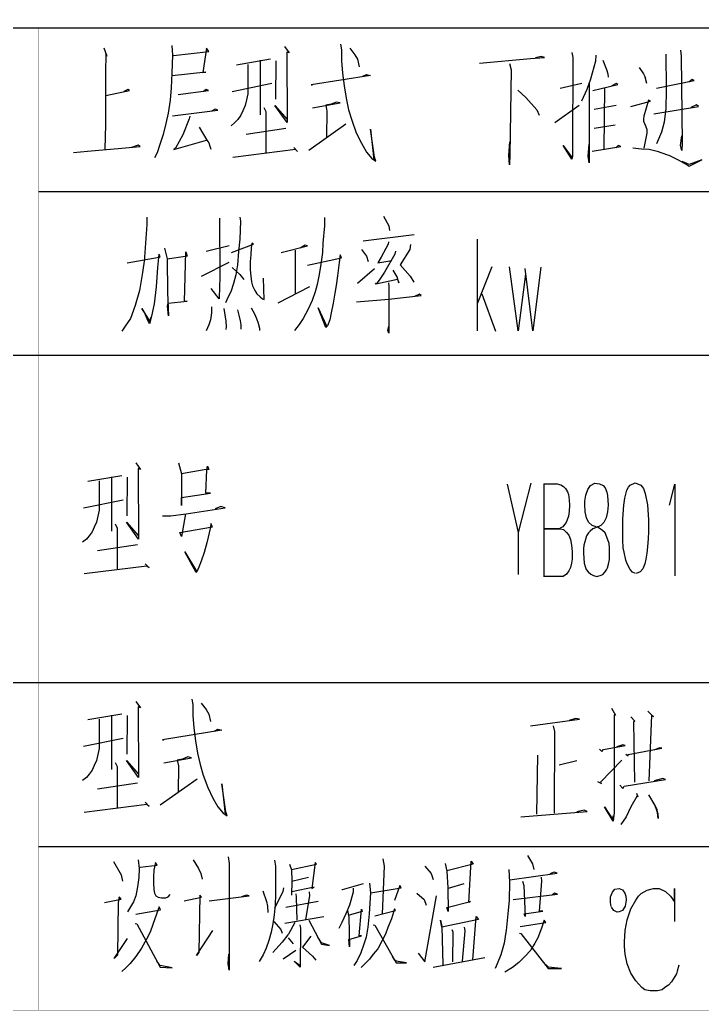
# Model space of a CAD drawing. Extents: x 0 to 2376, y 0 to 3364.
# Drawn here: x 1732.8 to 1849.5, y 2346.8 to 2516.1 of the extents above; entities that cross this region are included whole.
import ezdxf

# ---------------------------------------------------------------- set-up
doc = ezdxf.new("R2010")
doc.units = 0
doc.header["$MEASUREMENT"] = 0
doc.layers.add('6', color=7, linetype='Continuous')

msp = doc.modelspace()

# ---------------------------------------------------------------- linework, layer by layer
at = {"layer": '6'}
for p, q in [((1616, 2514.79), (2336, 2514.79)), ((1787.64, 2511.98), (1787.8, 2511.03)), ((1747.17, 2511.35), (1747.69, 2509.94)), ((1747.54, 2510.33), (1747.43, 2507.11)), ((1747.69, 2509.94), (1747.54, 2510.33)), ((1758.78, 2511.74), (1758.94, 2510.09)), ((1759.09, 2510.02), (1765.11, 2510.72)), ((1764.74, 2511.27), (1764.11, 2507.11)), ((1765.11, 2510.72), (1764.74, 2511.27)), ((1778.07, 2511.58), (1778.86, 2510.49)), ((1778.86, 2510.49), (1778.49, 2510.64)), ((1778.49, 2510.64), (1778.54, 2498.56)), ((1787.8, 2511.03), (1787.8, 2509.15)), ((1789.26, 2511.27), (1790.1, 2510.17)), ((1790.1, 2510.17), (1790.57, 2509.39)), ((1827.21, 2510.57), (1827.42, 2509.7)), ((1843.32, 2510.25), (1843.37, 2504.45)), ((1845.83, 2510.96), (1845.93, 2509.94)), ((1758.94, 2510.09), (1758.78, 2507.03)), ((1769.86, 2508.45), (1775.67, 2509.47)), ((1771.8, 2508.53), (1771.8, 2504.53)), ((1773.89, 2509.23), (1773.89, 2499.9)), ((1776.61, 2509.15), (1776.56, 2502.56)), ((1787.8, 2509.15), (1788.01, 2507.03)), ((1790.57, 2509.39), (1790.83, 2508.13)), ((1811.42, 2508.76), (1820.16, 2509.55)), ((1816.55, 2508.68), (1816.86, 2507.59)), ((1820.16, 2509.55), (1822.56, 2509.7)), ((1821.98, 2509.86), (1821.04, 2509.63)), ((1822.56, 2509.7), (1821.98, 2509.86)), ((1827.42, 2509.7), (1827.32, 2493.86)), ((1831.29, 2509.08), (1830.4, 2506.02)), ((1831.34, 2510.1), (1831.29, 2509.08)), ((1832.55, 2509.23), (1833.17, 2507.67)), ((1845.93, 2509.94), (1846.09, 2495.04)), ((1747.43, 2507.11), (1747.43, 2498.25)), ((1758.78, 2507.03), (1758.67, 2504.53)), ((1764.64, 2507.19), (1758.88, 2506.56)), ((1764.11, 2507.11), (1764.64, 2507.19)), ((1788.01, 2507.03), (1788.27, 2504.84)), ((1791.46, 2506.49), (1792.09, 2506.8)), ((1792.09, 2506.8), (1792.77, 2506.64)), ((1816.86, 2507.59), (1816.65, 2493.08)), ((1833.17, 2507.67), (1833.38, 2506.88)), ((1833.38, 2506.88), (1833.44, 2506.33)), ((1838.72, 2507.98), (1839.5, 2506.88)), ((1839.5, 2506.88), (1839.82, 2506.25)), ((1769.13, 2503.9), (1775.93, 2505.31)), ((1792.77, 2506.64), (1782.62, 2505)), ((1825.23, 2504.45), (1828.94, 2505.31)), ((1830.4, 2506.02), (1829.78, 2504.21)), ((1830.19, 2505.47), (1830.19, 2491.67)), ((1830.82, 2504.06), (1835.11, 2505.08)), ((1834.8, 2505.23), (1834.06, 2504.84)), ((1835.11, 2505.08), (1834.8, 2505.23)), ((1839.71, 2506.41), (1840.02, 2505.31)), ((1841.7, 2504.45), (1848.18, 2505.78)), ((1841.7, 2504.45), (1848.18, 2505.78)), ((1847.82, 2505.94), (1847.24, 2505.47)), ((1847.82, 2505.94), (1847.24, 2505.47)), ((1848.18, 2505.78), (1847.82, 2505.94)), ((1848.18, 2505.78), (1847.82, 2505.94)), ((1747.54, 2503.19), (1751.56, 2504.05)), ((1751.3, 2504.21), (1750.57, 2503.9)), ((1751.56, 2504.05), (1751.3, 2504.21)), ((1758.67, 2504.53), (1758.52, 2502.41)), ((1759.88, 2503.35), (1765.05, 2504.05)), ((1764.69, 2504.21), (1764.22, 2503.9)), ((1765.05, 2504.05), (1764.69, 2504.21)), ((1771.8, 2503.51), (1771.59, 2502.49)), ((1771.8, 2504.53), (1771.8, 2503.51)), ((1782.62, 2505), (1782.88, 2505)), ((1788.27, 2504.84), (1788.64, 2502.72)), ((1818.01, 2504.14), (1819.37, 2502.88)), ((1829.78, 2504.21), (1828.89, 2502.25)), ((1832.81, 2504.45), (1832.7, 2494.1)), ((1843.37, 2504.06), (1843.32, 2501)), ((1843.37, 2504.45), (1843.37, 2504.06)), ((1758.52, 2502.41), (1758.2, 2500.21)), ((1771.59, 2502.49), (1771.33, 2501.47)), ((1782.88, 2501.07), (1787.59, 2501.94)), ((1786.07, 2501.7), (1785.13, 2501.54)), ((1786.96, 2502.09), (1786.07, 2501.7)), ((1787.59, 2501.94), (1786.96, 2502.09)), ((1788.64, 2502.72), (1789.05, 2500.76)), ((1819.37, 2502.88), (1821.25, 2500.76)), ((1837.31, 2501.31), (1840.7, 2502.25)), ((1840.34, 2502.41), (1839.55, 2499.67)), ((1840.7, 2502.25), (1840.34, 2502.41)), ((1758.2, 2500.21), (1757.79, 2498.41)), ((1758.94, 2499.74), (1766.67, 2500.68)), ((1766.2, 2500.84), (1765.58, 2500.53)), ((1766.67, 2500.68), (1766.2, 2500.84)), ((1770.96, 2500.6), (1770.6, 2499.82)), ((1771.33, 2501.47), (1770.96, 2500.6)), ((1774.57, 2501.15), (1774.88, 2500.45)), ((1774.88, 2500.45), (1774.88, 2493.39)), ((1778.54, 2498.56), (1776.45, 2501.47)), ((1776.45, 2501.47), (1778.54, 2499.11)), ((1785.13, 2501.54), (1785.34, 2500.53)), ((1785.34, 2500.53), (1785.29, 2496.05)), ((1789.05, 2500.76), (1789.58, 2498.96)), ((1821.25, 2500.76), (1821.67, 2499.82)), ((1824.34, 2498.57), (1828.47, 2501.55)), ((1831.03, 2500.84), (1834.8, 2501.55)), ((1841.23, 2500.06), (1848.91, 2501.31)), ((1841.23, 2500.06), (1848.91, 2501.31)), ((1843.32, 2501), (1843, 2498.65)), ((1848.55, 2501.63), (1847.61, 2501.16)), ((1848.91, 2501.31), (1848.55, 2501.63)), ((1848.91, 2501.31), (1848.55, 2501.63)), ((1747.43, 2498.25), (1747.33, 2494.02)), ((1757.79, 2498.41), (1757.31, 2496.53)), ((1761.76, 2499.19), (1760.66, 2496.45)), ((1761.86, 2499.66), (1761.76, 2499.19)), ((1769.6, 2498.56), (1768.98, 2498.02)), ((1770.07, 2499.11), (1769.6, 2498.56)), ((1770.6, 2499.82), (1770.07, 2499.11)), ((1782.26, 2493.86), (1788.58, 2498.33)), ((1789.58, 2498.96), (1790.36, 2496.84)), ((1839.55, 2499.67), (1839.5, 2499.19)), ((1839.5, 2499.19), (1839.5, 2498.8)), ((1839.5, 2498.8), (1839.82, 2498.02)), ((1843, 2498.65), (1842.59, 2496.92)), ((1763.48, 2497.78), (1764.79, 2495.58)), ((1771.54, 2496.6), (1778.33, 2497.62)), ((1790.36, 2496.84), (1791.25, 2495.03)), ((1793.45, 2492.68), (1792.77, 2497.47)), ((1792.77, 2497.47), (1793.34, 2492.21)), ((1831.03, 2497.63), (1834.64, 2498.17)), ((1840.08, 2496.76), (1839.55, 2494.17)), ((1839.82, 2498.02), (1840.08, 2497.39)), ((1840.08, 2497.39), (1840.08, 2496.76)), ((1842.59, 2496.92), (1841.7, 2494.96)), ((1757.31, 2496.53), (1756.74, 2494.8)), ((1759.15, 2493.94), (1764.74, 2495.58)), ((1760.66, 2496.45), (1759.41, 2494.17)), ((1764.79, 2495.58), (1765.11, 2495.11)), ((1765.11, 2495.11), (1765.31, 2494.56)), ((1791.25, 2495.03), (1792.09, 2493.54)), ((1816.44, 2492.92), (1816.6, 2495.27)), ((1830.04, 2492.84), (1830.19, 2494.88)), ((1845.83, 2494.65), (1846.04, 2496.29)), ((1846.09, 2495.04), (1846.04, 2493.78)), ((1741.99, 2493.47), (1744.4, 2493.7)), ((1744.4, 2493.7), (1750.26, 2494.17)), ((1750.26, 2494.17), (1753.39, 2494.49)), ((1753.03, 2494.72), (1751.93, 2494.33)), ((1753.39, 2494.49), (1753.03, 2494.72)), ((1756.27, 2493.39), (1755.85, 2492.53)), ((1756.74, 2494.8), (1756.27, 2493.39)), ((1759.41, 2494.17), (1759.15, 2493.94)), ((1765.31, 2494.56), (1765.47, 2494.02)), ((1779.96, 2493.94), (1769.24, 2492.6)), ((1779.69, 2494.33), (1780.32, 2493.62)), ((1780.32, 2493.62), (1779.96, 2493.94)), ((1792.09, 2493.54), (1793.03, 2492.45)), ((1827.21, 2492.29), (1825.75, 2494.65)), ((1825.75, 2494.65), (1827.27, 2492.53)), ((1827.32, 2493.86), (1827.32, 2492.84)), ((1830.72, 2493.7), (1835.63, 2494.49)), ((1835.16, 2494.65), (1834.74, 2494.25)), ((1835.63, 2494.49), (1835.16, 2494.65)), ((1837.67, 2494.25), (1839.14, 2494.1)), ((1839.14, 2494.1), (1840.44, 2494.02)), ((1840.44, 2494.02), (1841.85, 2493.7)), ((1841.85, 2493.7), (1843.58, 2493.08)), ((1846.04, 2493.78), (1845.83, 2494.65)), ((1793.03, 2492.45), (1793.71, 2491.98)), ((1793.71, 2491.98), (1793.45, 2492.68)), ((1816.55, 2491.35), (1816.44, 2492.92)), ((1816.65, 2493.08), (1816.55, 2491.35)), ((1827.32, 2492.84), (1827.21, 2492.29)), ((1830.19, 2491.67), (1830.04, 2492.84)), ((1843.58, 2493.08), (1843.84, 2493)), ((1843.84, 2493), (1845.41, 2492.21)), ((1845.41, 2492.21), (1846.98, 2491.35)), ((1847.29, 2491.43), (1846.09, 2491.9)), ((1847.29, 2491.12), (1849.49, 2492.21)), ((1849.49, 2492.21), (1847.29, 2491.43)), ((1846.98, 2491.35), (1847.29, 2491.12)), ((1736, 2486.79), (2336, 2486.79)), ((1754.54, 2482.41), (1754.54, 2481.15)), ((1766.98, 2482.25), (1767.04, 2472.29)), ((1770.43, 2482.41), (1770.54, 2481.7)), ((1770.54, 2481.7), (1770.43, 2478.64)), ((1784.92, 2482.33), (1784.92, 2480.92)), ((1795.01, 2482.56), (1795.9, 2480.92)), ((1754.54, 2481.15), (1754.38, 2478.72)), ((1784.92, 2480.92), (1784.66, 2477.94)), ((1795.9, 2480.92), (1796.06, 2480.13)), ((1754.38, 2478.72), (1754.12, 2475.58)), ((1770.43, 2478.64), (1770.23, 2476.53)), ((1772.47, 2477.94), (1772.37, 2477.15)), ((1772.79, 2477.78), (1772.47, 2477.94)), ((1784.66, 2477.94), (1784.55, 2476.37)), ((1791.51, 2478.33), (1800.24, 2479.43)), ((1795.85, 2478.17), (1795.79, 2477.78)), ((1811.04, 2478.64), (1811.04, 2462.96)), ((1757.57, 2477.07), (1757.99, 2475.27)), ((1760.97, 2467.98), (1761.18, 2476.45)), ((1761.18, 2476.45), (1761.44, 2475.74)), ((1764.68, 2476.6), (1768.6, 2477.54)), ((1769.02, 2476.37), (1772.79, 2477.78)), ((1770.23, 2476.53), (1770.02, 2474.25)), ((1772.37, 2477.15), (1772.32, 2475.98)), ((1777.49, 2476.37), (1781.99, 2477.47)), ((1779.9, 2476.76), (1779.9, 2469.23)), ((1781.62, 2477.62), (1780.74, 2477.07)), ((1781.99, 2477.47), (1781.62, 2477.62)), ((1784.55, 2476.37), (1784.29, 2474.33)), ((1791.25, 2476.84), (1792.13, 2475.74)), ((1795.79, 2477.78), (1794.64, 2475.58)), ((1797.05, 2476.6), (1796.94, 2476.05)), ((1799.51, 2476.84), (1797.89, 2474.25)), ((1799.66, 2477.7), (1799.51, 2476.84)), ((1751.19, 2474.56), (1756.63, 2475.58)), ((1754.12, 2475.27), (1753.81, 2472.92)), ((1754.12, 2475.58), (1754.12, 2475.27)), ((1756.58, 2476.05), (1756.37, 2473.78)), ((1756.79, 2475.66), (1756.58, 2476.05)), ((1756.63, 2475.58), (1756.79, 2475.66)), ((1761.13, 2475.66), (1757.99, 2475.19)), ((1757.99, 2475.27), (1758.09, 2469.54)), ((1761.44, 2475.74), (1761.13, 2475.66)), ((1763.9, 2472.29), (1768.6, 2474.72)), ((1772.32, 2475.98), (1772.21, 2474.8)), ((1772.21, 2474.8), (1772.21, 2473.39)), ((1782.04, 2474.17), (1787.85, 2475.43)), ((1787.43, 2474.64), (1787.17, 2472.37)), ((1787.59, 2475.98), (1787.43, 2474.64)), ((1787.85, 2475.43), (1787.59, 2475.98)), ((1792.13, 2475.74), (1792.4, 2474.8)), ((1794.64, 2475.58), (1794.02, 2474.56)), ((1794.02, 2474.56), (1796.42, 2474.96)), ((1796.94, 2476.05), (1795.17, 2473)), ((1753.81, 2472.92), (1753.28, 2469.86)), ((1756.37, 2473.78), (1756.11, 2470.49)), ((1769.13, 2473.78), (1770.43, 2472.6)), ((1770.02, 2474.25), (1769.76, 2472.53)), ((1772.21, 2473.39), (1772.32, 2472.29)), ((1784.29, 2474.33), (1784.03, 2472.6)), ((1790.57, 2471.11), (1793.49, 2473.62)), ((1795.17, 2473), (1794.38, 2471.82)), ((1797.36, 2472.21), (1796.68, 2473.31)), ((1797.89, 2474.25), (1799.56, 2472.29)), ((1813.52, 2473.92), (1811.04, 2467.6)), ((1818.04, 2462.96), (1816.55, 2473.92)), ((1820.55, 2462.96), (1819.22, 2473.6)), ((1821.91, 2473.84), (1820.55, 2462.96)), ((1767.04, 2472.29), (1766.98, 2470.25)), ((1769.76, 2472.53), (1769.34, 2471.04)), ((1770.43, 2472.6), (1771.11, 2471.74)), ((1772.32, 2472.29), (1772.42, 2471.35)), ((1772.42, 2471.35), (1772.63, 2470.64)), ((1774.62, 2468.29), (1774.46, 2471.98)), ((1784.03, 2472.6), (1783.66, 2470.88)), ((1787.17, 2472.37), (1786.91, 2470.72)), ((1794.38, 2471.82), (1793.76, 2470.96)), ((1793.96, 2471.04), (1797.42, 2471.82)), ((1795.85, 2471.19), (1795.95, 2470.56)), ((1797.62, 2471.19), (1797.36, 2472.21)), ((1797.42, 2471.82), (1797.62, 2471.19)), ((1799.56, 2472.29), (1800.19, 2471.27)), ((1819.32, 2472.64), (1818.04, 2462.96)), ((1753.28, 2469.86), (1752.55, 2467.27)), ((1756.11, 2470.49), (1755.79, 2467.58)), ((1758.09, 2469.54), (1758.25, 2465.54)), ((1766.88, 2468.45), (1765.52, 2470.17)), ((1766.98, 2470.25), (1766.93, 2468.76)), ((1768.92, 2469.62), (1768.45, 2468.76)), ((1769.34, 2471.04), (1768.92, 2469.62)), ((1772.63, 2470.64), (1773, 2469.86)), ((1773, 2469.86), (1773.36, 2469.31)), ((1776.97, 2467.74), (1782.41, 2470.56)), ((1783.3, 2469.62), (1782.83, 2468.13)), ((1783.66, 2470.88), (1783.3, 2469.62)), ((1786.91, 2470.72), (1786.7, 2469.39)), ((1793.76, 2470.96), (1793.65, 2471.11)), ((1793.65, 2471.11), (1793.96, 2471.04)), ((1795.95, 2470.56), (1795.95, 2463.74)), ((1758.2, 2467.66), (1761.44, 2468.05)), ((1761.44, 2468.05), (1760.97, 2467.98)), ((1766.93, 2468.76), (1766.88, 2468.45)), ((1768.45, 2468.76), (1767.98, 2467.74)), ((1773.36, 2469.31), (1773.89, 2468.76)), ((1773.89, 2468.76), (1774.3, 2468.45)), ((1774.3, 2468.45), (1774.62, 2468.29)), ((1782.83, 2468.13), (1782.09, 2466.56)), ((1786.7, 2469.39), (1786.43, 2467.66)), ((1790.41, 2467.9), (1795.9, 2468.37)), ((1795.9, 2468.37), (1801.44, 2469)), ((1801.18, 2469.23), (1800.34, 2468.84)), ((1801.44, 2469), (1801.18, 2469.23)), ((1811.82, 2469.28), (1814.15, 2462.88)), ((1752.55, 2467.27), (1751.72, 2465.07)), ((1754.12, 2466.09), (1753.65, 2466.8)), ((1753.65, 2466.8), (1755.01, 2464.6)), ((1754.59, 2465), (1754.12, 2466.09)), ((1755.79, 2467.58), (1755.32, 2465.47)), ((1758.09, 2467.19), (1758.2, 2467.66)), ((1758.25, 2465.54), (1758.09, 2467.19)), ((1765.57, 2467.04), (1765.57, 2466.02)), ((1767.72, 2466.8), (1768.03, 2464.6)), ((1770.02, 2466.56), (1770.28, 2465.62)), ((1772.37, 2466.88), (1772.94, 2465.86)), ((1782.09, 2466.56), (1781.26, 2465.07)), ((1785.13, 2463.51), (1783.82, 2466.88)), ((1783.82, 2466.88), (1785.28, 2463.82)), ((1786.43, 2467.66), (1786.07, 2466.02)), ((1751.72, 2465.07), (1750.83, 2463.74)), ((1754.96, 2464.13), (1754.59, 2465)), ((1755.32, 2465.47), (1754.96, 2464.13)), ((1755.01, 2464.6), (1755.27, 2465.31)), ((1765.42, 2464.84), (1765.15, 2463.98)), ((1765.57, 2466.02), (1765.42, 2464.84)), ((1768.03, 2464.6), (1768.08, 2463.66)), ((1770.28, 2465.62), (1770.49, 2464.68)), ((1770.49, 2464.68), (1770.59, 2463.98)), ((1772.94, 2465.86), (1773.26, 2465.07)), ((1773.26, 2465.07), (1773.57, 2464.29)), ((1781.26, 2465.07), (1780.58, 2464.05)), ((1785.81, 2464.84), (1785.44, 2463.82)), ((1786.07, 2466.02), (1785.81, 2464.84)), ((1750.83, 2463.74), (1750.25, 2462.88)), ((1765.15, 2463.98), (1764.68, 2462.96)), ((1768.08, 2463.66), (1768.03, 2463.19)), ((1770.59, 2463.98), (1770.59, 2463.27)), ((1773.57, 2464.29), (1773.78, 2463.43)), ((1773.78, 2463.43), (1773.78, 2463.04)), ((1780.58, 2464.05), (1779.79, 2463.04)), ((1785.44, 2463.82), (1785.13, 2463.51)), ((1795.74, 2463.04), (1795.9, 2463.74)), ((1795.9, 2462.56), (1795.74, 2463.04)), ((1795.95, 2463.74), (1795.9, 2462.56)), ((1616, 2458.79), (2136, 2458.79)), ((1752.65, 2440.36), (1753.43, 2439.26)), ((1753.43, 2439.26), (1753.07, 2439.42)), ((1753.07, 2439.42), (1753.12, 2427.34)), ((1759.97, 2440.36), (1760.44, 2438.48)), ((1764.36, 2439.18), (1760.44, 2438.48)), ((1765.14, 2439.26), (1764.36, 2439.18)), ((1764.62, 2435.18), (1764.78, 2439.18)), ((1764.78, 2439.18), (1764.88, 2439.81)), ((1764.88, 2439.81), (1765.14, 2439.26)), ((1744.44, 2437.22), (1750.24, 2438.24)), ((1746.37, 2437.3), (1746.37, 2433.3)), ((1748.46, 2438), (1748.46, 2428.67)), ((1751.18, 2437.93), (1751.13, 2431.34)), ((1760.44, 2438.48), (1760.44, 2433.06)), ((1816.16, 2436.72), (1818.07, 2428.48)), ((1820.24, 2436.88), (1818.07, 2428.48)), ((1822.46, 2436.8), (1824.74, 2436.8)), ((1822.51, 2420.96), (1822.51, 2436.8)), ((1824.74, 2436.8), (1825.34, 2436.64)), ((1825.34, 2436.64), (1825.81, 2436.32)), ((1825.81, 2436.32), (1826.17, 2436)), ((1826.17, 2436), (1826.46, 2435.44)), ((1829.6, 2434.88), (1829.96, 2435.84)), ((1829.96, 2435.84), (1830.43, 2436.48)), ((1830.43, 2436.48), (1831.17, 2436.88)), ((1831.17, 2436.88), (1831.95, 2436.8)), ((1831.95, 2436.8), (1832.6, 2436.48)), ((1832.6, 2436.48), (1832.92, 2436.08)), ((1832.92, 2436.08), (1833.21, 2435.36)), ((1836.47, 2435.04), (1836.66, 2435.68)), ((1836.66, 2435.68), (1836.94, 2436.24)), ((1836.94, 2436.24), (1837.21, 2436.56)), ((1837.21, 2436.56), (1838.09, 2436.96)), ((1838.09, 2436.96), (1839.04, 2436.56)), ((1839.04, 2436.56), (1839.51, 2436)), ((1839.51, 2436), (1839.79, 2435.12)), ((1843.95, 2433.12), (1844.84, 2436.72)), ((1844.84, 2436.72), (1844.84, 2421.04)), ((1743.71, 2432.67), (1750.5, 2434.08)), ((1760.44, 2434.48), (1765.41, 2435.18)), ((1760.44, 2433.06), (1760.44, 2434.48)), ((1765.41, 2435.18), (1764.62, 2435.18)), ((1826.46, 2435.44), (1826.67, 2434.96)), ((1826.67, 2434.96), (1826.77, 2434.08)), ((1826.77, 2434.08), (1826.83, 2433.12)), ((1829.47, 2433.84), (1829.6, 2434.88)), ((1833.21, 2435.36), (1833.34, 2434.8)), ((1833.34, 2434.8), (1833.42, 2433.12)), ((1836.11, 2433.12), (1836.29, 2434.32)), ((1836.29, 2434.32), (1836.47, 2435.04)), ((1839.79, 2435.12), (1840.16, 2433.2)), ((1746.37, 2432.28), (1746.16, 2431.26)), ((1746.37, 2433.3), (1746.37, 2432.28)), ((1761.28, 2431.65), (1767.92, 2432.67)), ((1767.18, 2432.91), (1766.19, 2432.51)), ((1767.92, 2432.67), (1767.18, 2432.91)), ((1826.83, 2433.12), (1826.77, 2432.08)), ((1829.47, 2433.28), (1829.47, 2433.84)), ((1829.52, 2432), (1829.47, 2433.28)), ((1833.42, 2433.12), (1833.34, 2432)), ((1835.95, 2430.8), (1836.11, 2433.12)), ((1840.16, 2433.2), (1840.32, 2430.64)), ((1746.16, 2431.26), (1745.9, 2430.24)), ((1757.2, 2431.34), (1758.56, 2431.34)), ((1758.56, 2431.34), (1761.28, 2431.65)), ((1761.17, 2431.65), (1760.44, 2427.81)), ((1826.43, 2430.64), (1826.25, 2430.16)), ((1826.67, 2431.28), (1826.43, 2430.64)), ((1826.77, 2432.08), (1826.67, 2431.28)), ((1829.73, 2430.96), (1829.52, 2432)), ((1830.09, 2430.24), (1829.73, 2430.96)), ((1833.1, 2430.96), (1832.68, 2430.16)), ((1833.34, 2432), (1833.1, 2430.96)), ((1835.95, 2428), (1835.95, 2430.8)), ((1840.32, 2430.64), (1840.32, 2428.56)), ((1745.54, 2429.38), (1745.17, 2428.59)), ((1745.9, 2430.24), (1745.54, 2429.38)), ((1749.14, 2429.93), (1749.46, 2429.22)), ((1749.46, 2429.22), (1749.46, 2422.16)), ((1753.12, 2427.34), (1751.03, 2430.24)), ((1751.03, 2430.24), (1753.12, 2427.89)), ((1760.18, 2428.44), (1765.77, 2429.46)), ((1765.41, 2429.38), (1764.78, 2426.71)), ((1765.46, 2430), (1765.41, 2429.38)), ((1765.77, 2429.46), (1765.46, 2430)), ((1825.13, 2429.12), (1822.62, 2429.12)), ((1822.62, 2429.12), (1825.31, 2429.12)), ((1825.21, 2429.2), (1825.13, 2429.12)), ((1825.68, 2429.44), (1825.21, 2429.2)), ((1825.31, 2429.12), (1825.81, 2428.96)), ((1825.99, 2429.84), (1825.68, 2429.44)), ((1825.81, 2428.96), (1826.33, 2428.48)), ((1826.25, 2430.16), (1825.99, 2429.84)), ((1830.7, 2429.68), (1830.09, 2430.24)), ((1830.85, 2429.12), (1830.36, 2428.72)), ((1831.38, 2429.44), (1830.7, 2429.68)), ((1831.82, 2429.52), (1830.85, 2429.12)), ((1832.45, 2428.8), (1831.56, 2429.44)), ((1832.19, 2429.68), (1831.82, 2429.52)), ((1832.68, 2430.16), (1832.19, 2429.68)), ((1744.18, 2427.34), (1743.55, 2426.79)), ((1744.65, 2427.89), (1744.18, 2427.34)), ((1745.17, 2428.59), (1744.65, 2427.89)), ((1760.44, 2427.81), (1760.18, 2428.44)), ((1818.07, 2428.48), (1818.07, 2421.28)), ((1826.33, 2428.48), (1826.7, 2428)), ((1826.7, 2428), (1826.98, 2427.28)), ((1826.98, 2427.28), (1827.19, 2426.32)), ((1829.73, 2427.92), (1829.44, 2426.88)), ((1830.09, 2428.4), (1829.73, 2427.92)), ((1830.36, 2428.72), (1830.09, 2428.4)), ((1832.92, 2428.4), (1832.45, 2428.8)), ((1833.23, 2427.68), (1832.92, 2428.4)), ((1833.6, 2426.56), (1833.23, 2427.68)), ((1835.98, 2427.2), (1835.95, 2428)), ((1836.03, 2425.84), (1835.98, 2427.2)), ((1840.29, 2427.44), (1840.19, 2426)), ((1840.32, 2428.56), (1840.29, 2427.44)), ((1746.11, 2425.38), (1752.91, 2426.4)), ((1764.78, 2426.71), (1764.36, 2425.06)), ((1827.19, 2426.32), (1827.3, 2425.2)), ((1829.31, 2426.32), (1829.23, 2425.68)), ((1829.23, 2425.68), (1829.23, 2424.96)), ((1829.44, 2426.88), (1829.31, 2426.32)), ((1833.65, 2425.84), (1833.6, 2426.56)), ((1833.65, 2424.8), (1833.65, 2425.84)), ((1836.16, 2425.12), (1836.03, 2425.84)), ((1840.19, 2426), (1840.06, 2424.96)), ((1762.95, 2421.61), (1761.01, 2425.14)), ((1761.01, 2425.14), (1763, 2421.85)), ((1764.36, 2425.06), (1763.84, 2423.57)), ((1827.27, 2423.92), (1827.17, 2423.2)), ((1827.3, 2425.2), (1827.27, 2423.92)), ((1829.23, 2424.96), (1829.26, 2424.08)), ((1829.26, 2424.08), (1829.36, 2423.2)), ((1833.49, 2423.04), (1833.65, 2423.84)), ((1833.65, 2423.84), (1833.65, 2424.8)), ((1836.47, 2423.76), (1836.16, 2425.12)), ((1836.68, 2423.12), (1836.47, 2423.76)), ((1839.9, 2423.92), (1839.69, 2423.12)), ((1840.06, 2424.96), (1839.9, 2423.92)), ((1754.53, 2422.71), (1743.81, 2421.38)), ((1754.27, 2423.1), (1754.9, 2422.4)), ((1754.9, 2422.4), (1754.53, 2422.71)), ((1763.42, 2422.55), (1763.11, 2421.77)), ((1763.84, 2423.57), (1763.42, 2422.55)), ((1826.98, 2422.48), (1826.72, 2421.92)), ((1827.17, 2423.2), (1826.98, 2422.48)), ((1829.36, 2423.2), (1829.52, 2422.64)), ((1829.52, 2422.64), (1829.7, 2422.16)), ((1829.7, 2422.16), (1830.02, 2421.76)), ((1832.92, 2421.76), (1833.18, 2422.08)), ((1833.18, 2422.08), (1833.31, 2422.4)), ((1833.31, 2422.4), (1833.49, 2423.04)), ((1837.21, 2422.16), (1836.68, 2423.12)), ((1837.6, 2421.68), (1837.21, 2422.16)), ((1839.38, 2422.24), (1838.93, 2421.76)), ((1839.69, 2423.12), (1839.38, 2422.24)), ((1763.11, 2421.77), (1762.95, 2421.61)), ((1825.76, 2420.96), (1822.36, 2420.96)), ((1826.3, 2421.36), (1825.76, 2420.96)), ((1826.72, 2421.92), (1826.3, 2421.36)), ((1830.02, 2421.76), (1830.46, 2421.36)), ((1830.46, 2421.36), (1830.91, 2421.12)), ((1830.91, 2421.12), (1831.51, 2420.96)), ((1831.51, 2420.96), (1832.24, 2421.2)), ((1832.24, 2421.2), (1832.53, 2421.28)), ((1832.53, 2421.28), (1832.92, 2421.76)), ((1838.12, 2421.44), (1837.6, 2421.68)), ((1838.93, 2421.76), (1838.23, 2421.44)), ((1616, 2402.79), (2336, 2402.79)), ((1752.65, 2399.59), (1753.43, 2398.5)), ((1753.43, 2398.5), (1753.07, 2398.65)), ((1753.07, 2398.65), (1753.12, 2386.57)), ((1762.22, 2399.99), (1762.37, 2399.05)), ((1762.37, 2399.05), (1762.37, 2397.16)), ((1763.84, 2399.28), (1764.67, 2398.18)), ((1833.99, 2398.41), (1834.72, 2397.23)), ((1744.44, 2396.46), (1750.24, 2397.48)), ((1748.46, 2397.24), (1748.46, 2387.91)), ((1751.18, 2397.16), (1751.13, 2390.57)), ((1762.37, 2397.16), (1762.58, 2395.05)), ((1764.67, 2398.18), (1765.14, 2397.4)), ((1765.14, 2397.4), (1765.41, 2396.14)), ((1827.87, 2396.68), (1826.78, 2396.29)), ((1828.55, 2396.53), (1827.87, 2396.68)), ((1834.72, 2397.23), (1834.46, 2397.31)), ((1834.46, 2397.31), (1834.46, 2382.25)), ((1837.34, 2396.92), (1838.02, 2396.21)), ((1840.21, 2397.94), (1841.21, 2396.92)), ((1840.84, 2397.23), (1840.42, 2386.02)), ((1841.21, 2396.92), (1840.84, 2397.23)), ((1746.37, 2396.54), (1746.37, 2392.54)), ((1762.58, 2395.05), (1762.84, 2392.85)), ((1820.14, 2395.43), (1828.55, 2396.53)), ((1824.01, 2395.43), (1824.27, 2394.41)), ((1838.02, 2396.21), (1837.76, 2396.05)), ((1837.76, 2396.05), (1837.97, 2385.78)), ((1743.71, 2391.91), (1750.5, 2393.32)), ((1767.34, 2394.65), (1757.2, 2393.01)), ((1766.03, 2394.5), (1766.66, 2394.81)), ((1766.66, 2394.81), (1767.34, 2394.65)), ((1824.27, 2394.41), (1824.21, 2380.45)), ((1746.37, 2392.54), (1746.37, 2391.52)), ((1757.2, 2393.01), (1757.46, 2393.01)), ((1762.84, 2392.85), (1763.21, 2390.73)), ((1832.63, 2391.35), (1836.35, 2392.05)), ((1835.98, 2392.13), (1834.93, 2391.82)), ((1836.35, 2392.05), (1835.98, 2392.13)), ((1836.87, 2390.49), (1842.62, 2391.58)), ((1842.25, 2391.66), (1841.26, 2391.27)), ((1842.62, 2391.58), (1842.25, 2391.66)), ((1746.16, 2390.5), (1745.9, 2389.48)), ((1746.37, 2391.52), (1746.16, 2390.5)), ((1757.46, 2389.08), (1762.16, 2389.95)), ((1761.54, 2390.1), (1760.65, 2389.71)), ((1762.16, 2389.95), (1761.54, 2390.1)), ((1763.21, 2390.73), (1763.63, 2388.77)), ((1821.34, 2390.41), (1821.18, 2380.29)), ((1831.95, 2391.43), (1832.37, 2391.04)), ((1832.37, 2391.04), (1832.63, 2391.35)), ((1836.45, 2390.56), (1836.87, 2390.25)), ((1836.87, 2390.25), (1836.87, 2390.49)), ((1745.54, 2388.61), (1745.17, 2387.83)), ((1745.9, 2389.48), (1745.54, 2388.61)), ((1749.14, 2389.16), (1749.46, 2388.46)), ((1749.46, 2388.46), (1749.46, 2381.4)), ((1753.12, 2386.57), (1751.03, 2389.48)), ((1751.03, 2389.48), (1753.12, 2387.12)), ((1760.65, 2389.71), (1759.71, 2389.55)), ((1759.71, 2389.55), (1759.92, 2388.54)), ((1759.92, 2388.54), (1759.86, 2384.06)), ((1763.63, 2388.77), (1764.15, 2386.97)), ((1825.05, 2388.76), (1828.08, 2389.47)), ((1832.16, 2385.78), (1835.77, 2389.54)), ((1744.18, 2386.57), (1743.55, 2386.03)), ((1744.65, 2387.12), (1744.18, 2386.57)), ((1745.17, 2387.83), (1744.65, 2387.12)), ((1764.15, 2386.97), (1764.94, 2384.85)), ((1746.11, 2384.61), (1752.91, 2385.63)), ((1756.83, 2381.87), (1763.16, 2386.34)), ((1764.94, 2384.85), (1765.82, 2383.05)), ((1768.02, 2380.69), (1767.34, 2385.48)), ((1767.34, 2385.48), (1767.92, 2380.22)), ((1831.64, 2385.86), (1832.32, 2385.54)), ((1832.32, 2385.54), (1832.16, 2385.78)), ((1835.46, 2385.23), (1835.98, 2384.68)), ((1835.98, 2384.68), (1836.19, 2385.07)), ((1836.19, 2385.07), (1843.25, 2386.25)), ((1842.78, 2386.41), (1841.31, 2386.02)), ((1843.25, 2386.25), (1842.78, 2386.41)), ((1838.38, 2383.43), (1837.34, 2381.54)), ((1838.28, 2383.9), (1838.54, 2383.27)), ((1838.54, 2383.27), (1838.38, 2383.43)), ((1840.32, 2383.58), (1841.42, 2381.78)), ((1754.53, 2381.95), (1743.81, 2380.61)), ((1754.27, 2382.34), (1754.9, 2381.63)), ((1754.9, 2381.63), (1754.53, 2381.95)), ((1765.82, 2383.05), (1766.66, 2381.55)), ((1766.66, 2381.55), (1767.6, 2380.46)), ((1834.31, 2379.11), (1832.79, 2381.54)), ((1832.79, 2381.54), (1834.2, 2379.43)), ((1834.46, 2382.25), (1834.46, 2380.6)), ((1837.34, 2381.54), (1836.5, 2379.82)), ((1841.84, 2381.07), (1841.42, 2381.86)), ((1841.42, 2381.78), (1841.94, 2380.37)), ((1767.6, 2380.46), (1768.28, 2379.99)), ((1768.28, 2379.99), (1768.02, 2380.69)), ((1818.52, 2379.82), (1829.86, 2380.76)), ((1829.34, 2381), (1828.08, 2380.68)), ((1829.86, 2380.76), (1829.34, 2381)), ((1834.2, 2379.43), (1834.36, 2380.05)), ((1834.46, 2380.6), (1834.31, 2379.11)), ((1836.5, 2379.82), (1835.61, 2378.56)), ((1841.99, 2379.58), (1841.84, 2381.07)), ((1841.94, 2380.37), (1841.99, 2379.58)), ((1736, 2374.79), (2336, 2374.79)), ((1768.43, 2372.98), (1768.59, 2371.88)), ((1819.62, 2373.21), (1820.51, 2371.8)), ((1748.83, 2372.19), (1750.13, 2369.92)), ((1753.06, 2372.51), (1753.22, 2371.02)), ((1753.38, 2371.25), (1756.3, 2371.57)), ((1755.99, 2372.04), (1755.73, 2370.7)), ((1756.3, 2371.57), (1755.99, 2372.04)), ((1762.47, 2372.51), (1763.36, 2371.02)), ((1768.59, 2371.88), (1768.59, 2353.61)), ((1776.38, 2372.43), (1776.54, 2371.41)), ((1776.54, 2371.41), (1776.54, 2369.06)), ((1778.94, 2371.72), (1779.26, 2370.78)), ((1779.26, 2370.86), (1783.55, 2371.72)), ((1783.34, 2372.04), (1782.76, 2367.57)), ((1783.55, 2371.72), (1783.34, 2372.04)), ((1795.1, 2371.41), (1794.79, 2363.25)), ((1794.89, 2372.66), (1795.1, 2371.41)), ((1802.06, 2371.41), (1803.15, 2370.15)), ((1805.56, 2371.88), (1805.87, 2370.55)), ((1810.37, 2371.72), (1805.87, 2370.63)), ((1809.59, 2365.21), (1810, 2372.27)), ((1810, 2372.27), (1810.37, 2371.72)), ((1820.51, 2371.8), (1820.72, 2370.86)), ((1750.13, 2369.92), (1750.34, 2368.82)), ((1753.22, 2371.02), (1753.17, 2369.45)), ((1755.73, 2370.7), (1755.68, 2369.61)), ((1755.68, 2369.61), (1755.68, 2368.51)), ((1763.36, 2371.02), (1763.78, 2370.15)), ((1763.78, 2370.15), (1763.99, 2369.21)), ((1779.26, 2370.78), (1779.31, 2368.9)), ((1779.36, 2368.82), (1782.19, 2369.53)), ((1803.15, 2370.15), (1803.52, 2369.14)), ((1805.87, 2370.55), (1806.03, 2367.72)), ((1816.43, 2370.86), (1816.54, 2368.66)), ((1816.64, 2369.06), (1824.7, 2370.23)), ((1822.08, 2368.82), (1822.03, 2369.53)), ((1824.23, 2370.39), (1823.49, 2370.08)), ((1824.7, 2370.23), (1824.23, 2370.39)), ((1752.96, 2367.88), (1752.64, 2366.31)), ((1753.17, 2369.45), (1752.96, 2367.88)), ((1755.68, 2368.51), (1755.73, 2367.41)), ((1776.54, 2369.06), (1776.54, 2366.63)), ((1779.31, 2368.9), (1779.26, 2366.47)), ((1787.99, 2367.41), (1791.6, 2368.43)), ((1792.59, 2368.51), (1792.8, 2366.86)), ((1797.82, 2368.12), (1796.88, 2365.53)), ((1798.03, 2367.72), (1797.82, 2368.12)), ((1806.13, 2367.64), (1808.8, 2368.43)), ((1816.54, 2368.66), (1816.49, 2365.61)), ((1818.79, 2368.82), (1819, 2368.12)), ((1819, 2368.12), (1819.26, 2362.78)), ((1821.72, 2363.72), (1822.08, 2368.82)), ((1749.77, 2366.15), (1749.61, 2365.21)), ((1750.13, 2365.76), (1749.77, 2366.15)), ((1752.64, 2366.31), (1752.23, 2365.29)), ((1755.73, 2367.41), (1755.83, 2366.78)), ((1755.83, 2366.78), (1756.04, 2366.31)), ((1756.04, 2366.31), (1756.46, 2366.08)), ((1757.77, 2366), (1758.19, 2366.15)), ((1758.19, 2366.15), (1758.5, 2366.55)), ((1763.62, 2366.47), (1763.42, 2356.66)), ((1763.89, 2366.08), (1763.62, 2366.47)), ((1765.19, 2365.45), (1772.04, 2366.31)), ((1771.57, 2366.47), (1770.74, 2366.15)), ((1772.04, 2366.31), (1771.57, 2366.47)), ((1774.4, 2367.17), (1775.02, 2365.37)), ((1777.79, 2367.1), (1776.38, 2364.19)), ((1776.54, 2366.63), (1776.49, 2364.82)), ((1777.9, 2367.72), (1777.79, 2367.1)), ((1783.18, 2367.8), (1779.36, 2367.02)), ((1779.99, 2366.7), (1780.09, 2366.08)), ((1782.34, 2366.31), (1781.66, 2362.31)), ((1782.29, 2367.02), (1782.34, 2366.31)), ((1782.76, 2367.57), (1783.18, 2367.8)), ((1787.89, 2367.41), (1787.99, 2367.41)), ((1789.82, 2366.94), (1789.19, 2364.74)), ((1789.82, 2367.64), (1789.82, 2366.94)), ((1792.8, 2366.86), (1792.54, 2363.25)), ((1792.85, 2366.86), (1798.03, 2367.72)), ((1800.7, 2366.78), (1801.95, 2365.68)), ((1802.06, 2355.02), (1804.1, 2366.31)), ((1806.03, 2367.72), (1806.08, 2363.64)), ((1817.22, 2365.68), (1824.75, 2366.63)), ((1824.28, 2366.78), (1823.86, 2366.47)), ((1824.75, 2366.63), (1824.28, 2366.78)), ((1833.82, 2365.21), (1833.87, 2366.17)), ((1833.87, 2366.17), (1834.19, 2366.97)), ((1834.19, 2366.97), (1834.6, 2367.45)), ((1834.6, 2367.45), (1835.34, 2367.61)), ((1835.34, 2367.61), (1835.91, 2367.37)), ((1835.91, 2367.37), (1836.28, 2366.81)), ((1836.28, 2366.81), (1836.49, 2366.25)), ((1836.49, 2366.25), (1836.54, 2365.61)), ((1838.16, 2365.61), (1838.63, 2366.25)), ((1838.63, 2366.25), (1839.1, 2366.73)), ((1839.1, 2366.73), (1840.1, 2367.29)), ((1840.1, 2367.29), (1841.19, 2367.61)), ((1841.19, 2367.61), (1842.19, 2367.61)), ((1842.19, 2367.61), (1843.23, 2367.05)), ((1843.23, 2367.05), (1844.12, 2366.25)), ((1844.12, 2366.25), (1844.8, 2365.29)), ((1844.8, 2365.29), (1844.8, 2367.61)), ((1844.8, 2367.61), (1844.8, 2361.93)), ((1747.26, 2365.21), (1750.13, 2365.76)), ((1749.61, 2365.21), (1749.51, 2356.19)), ((1752.23, 2365.29), (1751.76, 2364.43)), ((1756.46, 2366.08), (1757.04, 2366)), ((1757.04, 2366), (1757.77, 2366)), ((1760.91, 2365.45), (1763.89, 2366.08)), ((1775.02, 2365.37), (1775.18, 2364.59)), ((1775.18, 2364.59), (1775.23, 2363.49)), ((1776.49, 2364.82), (1776.33, 2363.1)), ((1783.86, 2365.37), (1778.32, 2364.35)), ((1780.09, 2366.08), (1780.2, 2362.15)), ((1789.19, 2364.74), (1788.57, 2363.25)), ((1801.95, 2365.68), (1802.32, 2364.74)), ((1805.82, 2364.35), (1809.9, 2365.37)), ((1809.9, 2365.37), (1809.59, 2365.21)), ((1816.49, 2365.61), (1816.28, 2363.25)), ((1833.98, 2364.49), (1833.82, 2365.21)), ((1836.38, 2364.57), (1835.91, 2363.85)), ((1836.54, 2365.61), (1836.38, 2364.57)), ((1837.32, 2364.09), (1838.16, 2365.61)), ((1751.76, 2364.43), (1751.23, 2363.57)), ((1752.64, 2363.17), (1756.88, 2363.96)), ((1756.2, 2363.17), (1755.57, 2361.45)), ((1756.62, 2364.43), (1756.2, 2363.17)), ((1756.88, 2363.96), (1756.62, 2364.43)), ((1776.33, 2363.1), (1776.07, 2361.53)), ((1778.11, 2361.68), (1784.8, 2362.78)), ((1788.57, 2363.25), (1787.89, 2361.76)), ((1788.88, 2363.8), (1789.09, 2362.7)), ((1791.39, 2363.64), (1789.14, 2363.02)), ((1790.87, 2359.49), (1791.23, 2364.04)), ((1791.23, 2364.04), (1791.39, 2363.64)), ((1792.54, 2363.25), (1792.33, 2360.98)), ((1793.53, 2362.94), (1797.09, 2363.8)), ((1796.88, 2364.12), (1796.36, 2362.39)), ((1797.09, 2363.8), (1796.88, 2364.12)), ((1806.08, 2363.64), (1805.82, 2364.35)), ((1810.27, 2355.41), (1810.84, 2362.78)), ((1810.84, 2362.78), (1811.26, 2362.31)), ((1816.28, 2363.25), (1816.02, 2360.43)), ((1819.05, 2363.25), (1822.29, 2363.72)), ((1819.26, 2362.78), (1819.05, 2363.25)), ((1822.29, 2363.72), (1821.72, 2363.72)), ((1834.4, 2363.85), (1834.03, 2364.41)), ((1834.97, 2363.53), (1834.4, 2363.85)), ((1835.34, 2363.61), (1834.97, 2363.53)), ((1835.91, 2363.85), (1835.34, 2363.61)), ((1836.7, 2362.25), (1837.32, 2364.09)), ((1752.54, 2361.61), (1752.8, 2361.53)), ((1752.8, 2361.53), (1756.83, 2354.15)), ((1755.57, 2361.45), (1755.1, 2360.12)), ((1776.07, 2361.53), (1775.81, 2360.12)), ((1776.23, 2361.92), (1777.43, 2360.59)), ((1779.83, 2361.76), (1778.79, 2359.8)), ((1780.72, 2361.37), (1780.83, 2360.82)), ((1782.24, 2362.15), (1784.38, 2358.08)), ((1787.89, 2361.76), (1787.36, 2360.74)), ((1789.09, 2362.7), (1789.19, 2357.61)), ((1793.27, 2361.37), (1793.53, 2361.29)), ((1793.53, 2361.29), (1797.19, 2354.86)), ((1796.36, 2362.39), (1795.78, 2360.9)), ((1804.98, 2360.98), (1804.77, 2362.15)), ((1804.77, 2362.15), (1804.98, 2361.06)), ((1811.26, 2362.31), (1804.98, 2360.98)), ((1804.98, 2361.06), (1805.14, 2354.55)), ((1818.37, 2361.06), (1822.81, 2361.76)), ((1822.5, 2362.15), (1822.03, 2360.82)), ((1822.81, 2361.76), (1822.5, 2362.15)), ((1836.33, 2360.41), (1836.7, 2362.25)), ((1755.1, 2360.12), (1754.47, 2358.94)), ((1763.05, 2356.12), (1765.82, 2360.43)), ((1775.81, 2360.12), (1775.39, 2358.7)), ((1777.43, 2360.59), (1777.69, 2359.96)), ((1778.63, 2359.64), (1777.69, 2358.39)), ((1778.79, 2359.8), (1778.63, 2359.64)), ((1780.83, 2360.82), (1780.77, 2354.15)), ((1782.6, 2359.41), (1781.14, 2357.53)), ((1789.09, 2358.86), (1791.23, 2359.49)), ((1791.23, 2359.49), (1790.87, 2359.49)), ((1792.33, 2360.98), (1792.02, 2359.25)), ((1795.36, 2359.8), (1794.79, 2358.7)), ((1795.78, 2360.9), (1795.36, 2359.8)), ((1806.92, 2360.12), (1806.76, 2360.51)), ((1806.87, 2355.02), (1806.92, 2360.12)), ((1808.91, 2360.35), (1808.49, 2355.17)), ((1808.8, 2360.98), (1808.91, 2360.35)), ((1815.96, 2360.12), (1815.65, 2358.23)), ((1816.02, 2360.43), (1815.96, 2360.12)), ((1818.27, 2359.96), (1818.53, 2359.88)), ((1818.53, 2359.88), (1823.18, 2353.92)), ((1822.03, 2360.82), (1821.4, 2359.17)), ((1836.23, 2358.49), (1836.33, 2360.41)), ((1748.93, 2355.64), (1751.23, 2359.02)), ((1754.47, 2358.94), (1753.64, 2357.37)), ((1775.39, 2358.7), (1774.92, 2357.37)), ((1777.69, 2358.39), (1776.59, 2357.21)), ((1778.68, 2359.17), (1779.57, 2358.15)), ((1784.38, 2358.31), (1783.76, 2359.25)), ((1785.79, 2357.84), (1784.38, 2358.31)), ((1784.38, 2358.08), (1785.79, 2357.84)), ((1789.19, 2357.61), (1789.09, 2358.86)), ((1791.65, 2358.08), (1791.13, 2356.59)), ((1792.02, 2359.25), (1791.65, 2358.08)), ((1794.79, 2358.7), (1794.06, 2357.29)), ((1815.65, 2358.23), (1815.08, 2356.27)), ((1820.88, 2358.23), (1820.25, 2357.21)), ((1821.4, 2359.17), (1820.88, 2358.23)), ((1836.23, 2357.69), (1836.23, 2358.49)), ((1836.38, 2356.33), (1836.23, 2357.69)), ((1749.51, 2356.19), (1748.93, 2355.64)), ((1753.64, 2357.37), (1752.64, 2355.96)), ((1763.42, 2356.66), (1763.05, 2356.12)), ((1768.43, 2354.78), (1768.54, 2356.35)), ((1774.45, 2356.27), (1773.77, 2355.1)), ((1774.92, 2357.37), (1774.45, 2356.27)), ((1776.59, 2357.21), (1776.07, 2356.66)), ((1777.85, 2355.57), (1780.04, 2357.06)), ((1781.14, 2357.53), (1782.87, 2356.04)), ((1782.87, 2356.04), (1783.44, 2355.33)), ((1791.13, 2356.59), (1790.5, 2355.25)), ((1793.27, 2356.35), (1792.59, 2355.49)), ((1794.06, 2357.29), (1793.27, 2356.35)), ((1800.96, 2356.51), (1802.06, 2355.02)), ((1815.08, 2356.27), (1814.45, 2354.7)), ((1820.2, 2357.06), (1819.21, 2355.96)), ((1820.25, 2357.21), (1820.2, 2357.06)), ((1836.7, 2354.73), (1836.38, 2356.33)), ((1751.65, 2354.78), (1750.92, 2354)), ((1752.64, 2355.96), (1751.65, 2354.78)), ((1756.83, 2354.39), (1756.25, 2355.17)), ((1758.87, 2354), (1756.83, 2354.39)), ((1768.59, 2353.61), (1768.43, 2354.78)), ((1780.77, 2354.15), (1779.73, 2355.17)), ((1779.73, 2355.17), (1780.72, 2354.47)), ((1790.5, 2355.25), (1789.93, 2354.39)), ((1791.76, 2354.63), (1791.18, 2354.08)), ((1792.59, 2355.49), (1791.76, 2354.63)), ((1796.98, 2355.33), (1796.57, 2355.96)), ((1797.19, 2355.17), (1796.98, 2355.33)), ((1798.92, 2354.86), (1797.19, 2355.17)), ((1797.19, 2354.86), (1798.92, 2354.86)), ((1803.52, 2354.15), (1812.36, 2355.8)), ((1814.45, 2354.7), (1814.13, 2353.92)), ((1818.16, 2354.94), (1817.06, 2354.08)), ((1819.21, 2355.96), (1818.16, 2354.94)), ((1823.23, 2354.15), (1822.29, 2355.02)), ((1837.32, 2353.13), (1836.7, 2354.73)), ((1845.53, 2354.49), (1845.27, 2353.45)), ((1750.92, 2354), (1750.24, 2353.37)), ((1756.83, 2354.15), (1758.87, 2354)), ((1817.06, 2354.08), (1815.76, 2353.29)), ((1823.18, 2353.92), (1825.48, 2353.92)), ((1825.32, 2353.92), (1823.23, 2354.15)), ((1825.48, 2353.92), (1825.32, 2353.92)), ((1838.16, 2351.77), (1837.32, 2353.13)), ((1845.11, 2352.97), (1844.28, 2351.61)), ((1845.27, 2353.45), (1845.11, 2352.97)), ((1839.21, 2350.65), (1838.16, 2351.77)), ((1843.76, 2351.05), (1843.13, 2350.65)), ((1844.28, 2351.61), (1843.76, 2351.05)), ((1839.73, 2350.25), (1839.21, 2350.65)), ((1840.62, 2350.09), (1839.73, 2350.25)), ((1841.87, 2350.09), (1840.62, 2350.09)), ((1842.66, 2350.25), (1841.87, 2350.09)), ((1843.13, 2350.65), (1842.66, 2350.25))]:
    msp.add_line(p, q, dxfattribs=at)
at = {"layer": '6', "const_width": 0.03}
for points in [[(1776, 2514.79), (1776, 2822.79)], [(1736, 2402.79), (1736, 2514.79)], [(1799.15, 2514.79), (1799.15, 2486.79)], [(1833.03, 2458.79), (1833.03, 2486.79)], [(1776, 2458.79), (1776, 2402.79)], [(1736, 2346.79), (1736, 2402.79)], [(1776, 2402.79), (1776, 2374.79)], [(1616, 2346.79), (2336, 2346.79)]]:
    msp.add_lwpolyline(points, dxfattribs=at)

doc.saveas('drawing.dxf')
